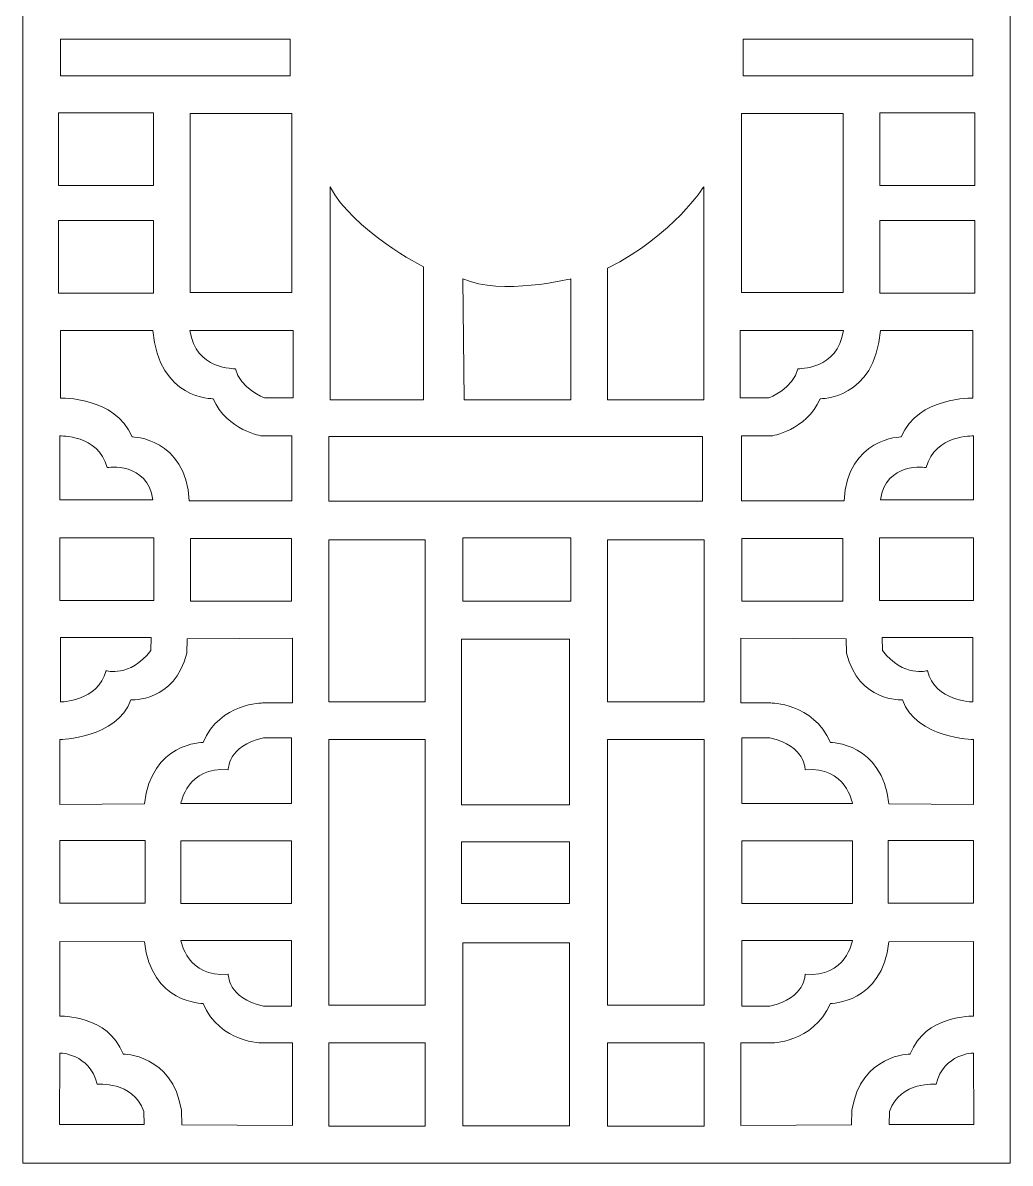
# Model space of a CAD drawing. Header units: centimetres. Extents: x -9.7 to 9.8, y -9.6 to 11.5.
# Drawn here: x 0.37 to 9.8, y -9.6 to 1.29 of the extents above; entities that cross this region are included whole.
import ezdxf

# ---------------------------------------------------------------- set-up
doc = ezdxf.new("R2010")
doc.units = ezdxf.units.CM
doc.header["$MEASUREMENT"] = 0
doc.layers.add('layer 1', color=7, linetype='Continuous')

msp = doc.modelspace()

# ---------------------------------------------------------------- linework, layer by layer
at = {"layer": 'layer 1', "color": 242, "lineweight": 9}
for points, knots in [([(0.36595, -9.60305), (0.36595, -9.60305), (0.36595, 11.51937), (0.36595, 11.51937), (0.36595, 11.51937), (0.36595, 11.51937), (9.7964, 11.51937), (9.7964, 11.51937), (9.7964, 11.51937), (9.7964, 11.51937), (9.7964, -9.60305), (9.7964, -9.60305), (9.7964, -9.60305), (9.7964, -9.60305), (0.36595, -9.60305), (0.36595, -9.60305)], [0, 0, 0, 0, 0.2, 0.2, 0.2, 0.2, 0.4, 0.4, 0.4, 0.4, 0.6, 0.6, 0.6, 0.6, 1, 1, 1, 1]), ([(0.7251, 0.78451), (0.7251, 0.78451), (0.7251, 1.1363), (0.7251, 1.1363), (0.7251, 1.1363), (0.7251, 1.1363), (2.91963, 1.1363), (2.91963, 1.1363), (2.91963, 1.1363), (2.91963, 1.1363), (2.91963, 0.78451), (2.91963, 0.78451), (2.91963, 0.78451), (2.91963, 0.78451), (0.7251, 0.78451), (0.7251, 0.78451)], [0, 0, 0, 0, 0.2, 0.2, 0.2, 0.2, 0.4, 0.4, 0.4, 0.4, 0.6, 0.6, 0.6, 0.6, 1, 1, 1, 1]), ([(9.44069, 0.78451), (9.44069, 0.78451), (9.44069, 1.1363), (9.44069, 1.1363), (9.44069, 1.1363), (9.44069, 1.1363), (7.24615, 1.1363), (7.24615, 1.1363), (7.24615, 1.1363), (7.24615, 1.1363), (7.24615, 0.78451), (7.24615, 0.78451), (7.24615, 0.78451), (7.24615, 0.78451), (9.44069, 0.78451), (9.44069, 0.78451)], [0, 0, 0, 0, 0.2, 0.2, 0.2, 0.2, 0.4, 0.4, 0.4, 0.4, 0.6, 0.6, 0.6, 0.6, 1, 1, 1, 1]), ([(0.70835, -0.2625), (0.70835, -0.2625), (0.70835, 0.43271), (0.70835, 0.43271), (0.70835, 0.43271), (0.70835, 0.43271), (1.61297, 0.43271), (1.61297, 0.43271), (1.61297, 0.43271), (1.61297, 0.43271), (1.61297, -0.2625), (1.61297, -0.2625), (1.61297, -0.2625), (1.61297, -0.2625), (0.70835, -0.2625), (0.70835, -0.2625)], [0, 0, 0, 0, 0.2, 0.2, 0.2, 0.2, 0.4, 0.4, 0.4, 0.4, 0.6, 0.6, 0.6, 0.6, 1, 1, 1, 1]), ([(1.96476, -1.28439), (1.96476, -1.28439), (1.96476, 0.42434), (1.96476, 0.42434), (1.96476, 0.42434), (1.96476, 0.42434), (2.93639, 0.42434), (2.93639, 0.42434), (2.93639, 0.42434), (2.93639, 0.42434), (2.93639, -1.28439), (2.93639, -1.28439), (2.93639, -1.28439), (2.93639, -1.28439), (1.96476, -1.28439), (1.96476, -1.28439)], [0, 0, 0, 0, 0.2, 0.2, 0.2, 0.2, 0.4, 0.4, 0.4, 0.4, 0.6, 0.6, 0.6, 0.6, 1, 1, 1, 1]), ([(8.20103, -1.28439), (8.20103, -1.28439), (8.20103, 0.42434), (8.20103, 0.42434), (8.20103, 0.42434), (8.20103, 0.42434), (7.2294, 0.42434), (7.2294, 0.42434), (7.2294, 0.42434), (7.2294, 0.42434), (7.2294, -1.28439), (7.2294, -1.28439), (7.2294, -1.28439), (7.2294, -1.28439), (8.20103, -1.28439), (8.20103, -1.28439)], [0, 0, 0, 0, 0.2, 0.2, 0.2, 0.2, 0.4, 0.4, 0.4, 0.4, 0.6, 0.6, 0.6, 0.6, 1, 1, 1, 1]), ([(9.45744, -0.2625), (9.45744, -0.2625), (9.45744, 0.43271), (9.45744, 0.43271), (9.45744, 0.43271), (9.45744, 0.43271), (8.55282, 0.43271), (8.55282, 0.43271), (8.55282, 0.43271), (8.55282, 0.43271), (8.55282, -0.2625), (8.55282, -0.2625), (8.55282, -0.2625), (8.55282, -0.2625), (9.45744, -0.2625), (9.45744, -0.2625)], [0, 0, 0, 0, 0.2, 0.2, 0.2, 0.2, 0.4, 0.4, 0.4, 0.4, 0.6, 0.6, 0.6, 0.6, 1, 1, 1, 1]), ([(3.30075, -2.31046), (3.30075, -2.31046), (4.19281, -2.31046), (4.19281, -2.31046), (4.19281, -2.31046), (4.19281, -2.31046), (4.19281, -1.04148), (4.19281, -1.04148), (4.19281, -1.04148), (4.19281, -1.04148), (3.51434, -0.68968), (3.30075, -0.27507), (3.30075, -0.27507), (3.30075, -0.27507), (3.30075, -2.31046), (3.30075, -2.31046)], [0, 0, 0, 0, 0.2, 0.2, 0.2, 0.2, 0.4, 0.4, 0.4, 0.4, 0.6, 0.6, 0.6, 0.6, 1, 1, 1, 1]), ([(5.95178, -2.31046), (5.95178, -2.31046), (6.86896, -2.31046), (6.86896, -2.31046), (6.86896, -2.31046), (6.86896, -2.31046), (6.86896, -0.27507), (6.86896, -0.27507), (6.86896, -0.27507), (6.86896, -0.27507), (6.59255, -0.72738), (5.95178, -1.05404), (5.95178, -1.05404), (5.95178, -1.05404), (5.95178, -2.31046), (5.95178, -2.31046)], [0, 0, 0, 0, 0.2, 0.2, 0.2, 0.2, 0.4, 0.4, 0.4, 0.4, 0.6, 0.6, 0.6, 0.6, 1, 1, 1, 1]), ([(0.70835, -1.29276), (0.70835, -1.29276), (0.70835, -0.59755), (0.70835, -0.59755), (0.70835, -0.59755), (0.70835, -0.59755), (1.61297, -0.59755), (1.61297, -0.59755), (1.61297, -0.59755), (1.61297, -0.59755), (1.61297, -1.29276), (1.61297, -1.29276), (1.61297, -1.29276), (1.61297, -1.29276), (0.70835, -1.29276), (0.70835, -1.29276)], [0, 0, 0, 0, 0.2, 0.2, 0.2, 0.2, 0.4, 0.4, 0.4, 0.4, 0.6, 0.6, 0.6, 0.6, 1, 1, 1, 1]), ([(9.45744, -1.29276), (9.45744, -1.29276), (9.45744, -0.59755), (9.45744, -0.59755), (9.45744, -0.59755), (9.45744, -0.59755), (8.55282, -0.59755), (8.55282, -0.59755), (8.55282, -0.59755), (8.55282, -0.59755), (8.55282, -1.29276), (8.55282, -1.29276), (8.55282, -1.29276), (8.55282, -1.29276), (9.45744, -1.29276), (9.45744, -1.29276)], [0, 0, 0, 0, 0.2, 0.2, 0.2, 0.2, 0.4, 0.4, 0.4, 0.4, 0.6, 0.6, 0.6, 0.6, 1, 1, 1, 1]), ([(4.5823, -2.31046), (4.5823, -2.31046), (5.59999, -2.31046), (5.59999, -2.31046), (5.59999, -2.31046), (5.59999, -2.31046), (5.59999, -1.15456), (5.59999, -1.15456), (5.59999, -1.15456), (5.59999, -1.15456), (4.93409, -1.31789), (4.56973, -1.15456), (4.56973, -1.15456), (4.56973, -1.15456), (4.5823, -2.31046), (4.5823, -2.31046)], [0, 0, 0, 0, 0.2, 0.2, 0.2, 0.2, 0.4, 0.4, 0.4, 0.4, 0.6, 0.6, 0.6, 0.6, 1, 1, 1, 1]), ([(1.95639, -3.2758), (1.95639, -3.2758), (2.93639, -3.2758), (2.93639, -3.2758), (2.93639, -3.2758), (2.93639, -3.2758), (2.93639, -2.65598), (2.93639, -2.65598), (2.93639, -2.65598), (2.93639, -2.65598), (2.65161, -2.65598), (2.65161, -2.65598), (2.65161, -2.65598), (2.65161, -2.65598), (2.31656, -2.60571), (2.18464, -2.29999), (2.18464, -2.29999), (2.18464, -2.29999), (1.66113, -2.31046), (1.60878, -1.64665), (1.60878, -1.64665), (1.60878, -1.64665), (0.7251, -1.64665), (0.7251, -1.64665), (0.7251, -1.64665), (0.7251, -1.64665), (0.7251, -2.29371), (0.7251, -2.29371), (0.7251, -2.29371), (0.7251, -2.29371), (1.2507, -2.27905), (1.40985, -2.66434), (1.40985, -2.66434), (1.40985, -2.66434), (1.92288, -2.67273), (1.95639, -3.2758)], [0, 0, 0, 0, 0.1, 0.1, 0.1, 0.1, 0.2, 0.2, 0.2, 0.2, 0.3, 0.3, 0.3, 0.3, 0.4, 0.4, 0.4, 0.4, 0.5, 0.5, 0.5, 0.5, 0.6, 0.6, 0.6, 0.6, 0.7, 0.7, 0.7, 0.7, 0.8, 0.8, 0.8, 0.8, 1, 1, 1, 1]), ([(2.94895, -2.29161), (2.94895, -2.29161), (2.67464, -2.29161), (2.67464, -2.29161), (2.67464, -2.29161), (2.67464, -2.29161), (2.44011, -2.20156), (2.39613, -2.01311), (2.39613, -2.01311), (2.39613, -2.01311), (2.01292, -2.02567), (1.96267, -1.64874), (1.96267, -1.64874), (1.96267, -1.64874), (2.94895, -1.64874), (2.94895, -1.64874), (2.94895, -1.64874), (2.94895, -1.64874), (2.94895, -2.29161), (2.94895, -2.29161)], [0, 0, 0, 0, 0.16666667, 0.16666667, 0.16666667, 0.16666667, 0.33333333, 0.33333333, 0.33333333, 0.33333333, 0.5, 0.5, 0.5, 0.5, 0.66666667, 0.66666667, 0.66666667, 0.66666667, 1, 1, 1, 1]), ([(7.21683, -2.29161), (7.21683, -2.29161), (7.49115, -2.29161), (7.49115, -2.29161), (7.49115, -2.29161), (7.49115, -2.29161), (7.72568, -2.20156), (7.76965, -2.01311), (7.76965, -2.01311), (7.76965, -2.01311), (8.15286, -2.02567), (8.20312, -1.64874), (8.20312, -1.64874), (8.20312, -1.64874), (7.21683, -1.64874), (7.21683, -1.64874), (7.21683, -1.64874), (7.21683, -1.64874), (7.21683, -2.29161), (7.21683, -2.29161)], [0, 0, 0, 0, 0.16666667, 0.16666667, 0.16666667, 0.16666667, 0.33333333, 0.33333333, 0.33333333, 0.33333333, 0.5, 0.5, 0.5, 0.5, 0.66666667, 0.66666667, 0.66666667, 0.66666667, 1, 1, 1, 1]), ([(8.2094, -3.2758), (8.2094, -3.2758), (7.2294, -3.2758), (7.2294, -3.2758), (7.2294, -3.2758), (7.2294, -3.2758), (7.2294, -2.65598), (7.2294, -2.65598), (7.2294, -2.65598), (7.2294, -2.65598), (7.51418, -2.65598), (7.51418, -2.65598), (7.51418, -2.65598), (7.51418, -2.65598), (7.84923, -2.60571), (7.98115, -2.29999), (7.98115, -2.29999), (7.98115, -2.29999), (8.50466, -2.31046), (8.55701, -1.64665), (8.55701, -1.64665), (8.55701, -1.64665), (9.44069, -1.64665), (9.44069, -1.64665), (9.44069, -1.64665), (9.44069, -1.64665), (9.44069, -2.29371), (9.44069, -2.29371), (9.44069, -2.29371), (9.44069, -2.29371), (8.91508, -2.27905), (8.75594, -2.66434), (8.75594, -2.66434), (8.75594, -2.66434), (8.2429, -2.67273), (8.2094, -3.2758)], [0, 0, 0, 0, 0.1, 0.1, 0.1, 0.1, 0.2, 0.2, 0.2, 0.2, 0.3, 0.3, 0.3, 0.3, 0.4, 0.4, 0.4, 0.4, 0.5, 0.5, 0.5, 0.5, 0.6, 0.6, 0.6, 0.6, 0.7, 0.7, 0.7, 0.7, 0.8, 0.8, 0.8, 0.8, 1, 1, 1, 1]), ([(1.60878, -3.26743), (1.60878, -3.26743), (0.71882, -3.26743), (0.71882, -3.26743), (0.71882, -3.26743), (0.71882, -3.26743), (0.71882, -2.65598), (0.71882, -2.65598), (0.71882, -2.65598), (0.71882, -2.65598), (1.08737, -2.63922), (1.17113, -2.95751), (1.17113, -2.95751), (1.17113, -2.95751), (1.55852, -2.89888), (1.60878, -3.26743)], [0, 0, 0, 0, 0.2, 0.2, 0.2, 0.2, 0.4, 0.4, 0.4, 0.4, 0.6, 0.6, 0.6, 0.6, 1, 1, 1, 1]), ([(3.28819, -3.2779), (3.28819, -3.2779), (3.28819, -2.66226), (3.28819, -2.66226), (3.28819, -2.66226), (3.28819, -2.66226), (6.8564, -2.66226), (6.8564, -2.66226), (6.8564, -2.66226), (6.8564, -2.66226), (6.8564, -3.2779), (6.8564, -3.2779), (6.8564, -3.2779), (6.8564, -3.2779), (3.28819, -3.2779), (3.28819, -3.2779)], [0, 0, 0, 0, 0.2, 0.2, 0.2, 0.2, 0.4, 0.4, 0.4, 0.4, 0.6, 0.6, 0.6, 0.6, 1, 1, 1, 1]), ([(8.55701, -3.26743), (8.55701, -3.26743), (9.44697, -3.26743), (9.44697, -3.26743), (9.44697, -3.26743), (9.44697, -3.26743), (9.44697, -2.65598), (9.44697, -2.65598), (9.44697, -2.65598), (9.44697, -2.65598), (9.07842, -2.63922), (8.99466, -2.95751), (8.99466, -2.95751), (8.99466, -2.95751), (8.60726, -2.89888), (8.55701, -3.26743)], [0, 0, 0, 0, 0.2, 0.2, 0.2, 0.2, 0.4, 0.4, 0.4, 0.4, 0.6, 0.6, 0.6, 0.6, 1, 1, 1, 1]), ([(0.72005, -4.22775), (0.72005, -4.22775), (0.72005, -3.62969), (0.72005, -3.62969), (0.72005, -3.62969), (0.72005, -3.62969), (1.61803, -3.62969), (1.61803, -3.62969), (1.61803, -3.62969), (1.61803, -3.62969), (1.61803, -4.22775), (1.61803, -4.22775), (1.61803, -4.22775), (1.61803, -4.22775), (0.72005, -4.22775), (0.72005, -4.22775)], [0, 0, 0, 0, 0.2, 0.2, 0.2, 0.2, 0.4, 0.4, 0.4, 0.4, 0.6, 0.6, 0.6, 0.6, 1, 1, 1, 1]), ([(1.96799, -4.23277), (1.96799, -4.23277), (1.96799, -3.63472), (1.96799, -3.63472), (1.96799, -3.63472), (1.96799, -3.63472), (2.93147, -3.63472), (2.93147, -3.63472), (2.93147, -3.63472), (2.93147, -3.63472), (2.93147, -4.23277), (2.93147, -4.23277), (2.93147, -4.23277), (2.93147, -4.23277), (1.96799, -4.23277), (1.96799, -4.23277)], [0, 0, 0, 0, 0.2, 0.2, 0.2, 0.2, 0.4, 0.4, 0.4, 0.4, 0.6, 0.6, 0.6, 0.6, 1, 1, 1, 1]), ([(3.28819, -5.19602), (3.28819, -5.19602), (3.28819, -3.64645), (3.28819, -3.64645), (3.28819, -3.64645), (3.28819, -3.64645), (4.20956, -3.64645), (4.20956, -3.64645), (4.20956, -3.64645), (4.20956, -3.64645), (4.20956, -5.19602), (4.20956, -5.19602), (4.20956, -5.19602), (4.20956, -5.19602), (3.28819, -5.19602), (3.28819, -5.19602)], [0, 0, 0, 0, 0.2, 0.2, 0.2, 0.2, 0.4, 0.4, 0.4, 0.4, 0.6, 0.6, 0.6, 0.6, 1, 1, 1, 1]), ([(4.56973, -4.23277), (4.56973, -4.23277), (4.56973, -3.62969), (4.56973, -3.62969), (4.56973, -3.62969), (4.56973, -3.62969), (5.59999, -3.62969), (5.59999, -3.62969), (5.59999, -3.62969), (5.59999, -3.62969), (5.59999, -4.23277), (5.59999, -4.23277), (5.59999, -4.23277), (5.59999, -4.23277), (4.56973, -4.23277), (4.56973, -4.23277)], [0, 0, 0, 0, 0.2, 0.2, 0.2, 0.2, 0.4, 0.4, 0.4, 0.4, 0.6, 0.6, 0.6, 0.6, 1, 1, 1, 1]), ([(5.95178, -5.19602), (5.95178, -5.19602), (5.95178, -3.64645), (5.95178, -3.64645), (5.95178, -3.64645), (5.95178, -3.64645), (6.87315, -3.64645), (6.87315, -3.64645), (6.87315, -3.64645), (6.87315, -3.64645), (6.87315, -5.19602), (6.87315, -5.19602), (6.87315, -5.19602), (6.87315, -5.19602), (5.95178, -5.19602), (5.95178, -5.19602)], [0, 0, 0, 0, 0.2, 0.2, 0.2, 0.2, 0.4, 0.4, 0.4, 0.4, 0.6, 0.6, 0.6, 0.6, 1, 1, 1, 1]), ([(8.1978, -4.23277), (8.1978, -4.23277), (8.1978, -3.63472), (8.1978, -3.63472), (8.1978, -3.63472), (8.1978, -3.63472), (7.23431, -3.63472), (7.23431, -3.63472), (7.23431, -3.63472), (7.23431, -3.63472), (7.23431, -4.23277), (7.23431, -4.23277), (7.23431, -4.23277), (7.23431, -4.23277), (8.1978, -4.23277), (8.1978, -4.23277)], [0, 0, 0, 0, 0.2, 0.2, 0.2, 0.2, 0.4, 0.4, 0.4, 0.4, 0.6, 0.6, 0.6, 0.6, 1, 1, 1, 1]), ([(9.44575, -4.22775), (9.44575, -4.22775), (9.44575, -3.62969), (9.44575, -3.62969), (9.44575, -3.62969), (9.44575, -3.62969), (8.54776, -3.62969), (8.54776, -3.62969), (8.54776, -3.62969), (8.54776, -3.62969), (8.54776, -4.22775), (8.54776, -4.22775), (8.54776, -4.22775), (8.54776, -4.22775), (9.44575, -4.22775), (9.44575, -4.22775)], [0, 0, 0, 0, 0.2, 0.2, 0.2, 0.2, 0.4, 0.4, 0.4, 0.4, 0.6, 0.6, 0.6, 0.6, 1, 1, 1, 1]), ([(0.72007, -6.17645), (0.72007, -6.17645), (1.52921, -6.17143), (1.52921, -6.17143), (1.52921, -6.17143), (1.58951, -5.58342), (2.08705, -5.58342), (2.08705, -5.58342), (2.08705, -5.58342), (2.2529, -5.20147), (2.65998, -5.20649), (2.65998, -5.20649), (2.65998, -5.20649), (2.65998, -5.20649), (2.94142, -5.20649), (2.94142, -5.20649), (2.94142, -5.20649), (2.94142, -5.20649), (2.94142, -4.58666), (2.94142, -4.58666), (2.94142, -4.58666), (2.94142, -4.58666), (1.93629, -4.59315), (1.93629, -4.59315), (1.93629, -4.59315), (1.93629, -4.59315), (1.93126, -4.73074), (1.93126, -4.73074), (1.93126, -4.73074), (1.82069, -5.20147), (1.39854, -5.17634), (1.39854, -5.17634), (1.39854, -5.17634), (1.26284, -5.54824), (0.72007, -5.55494), (0.72007, -5.55494), (0.72007, -5.55494), (0.72007, -5.55494), (0.72007, -6.17645), (0.72007, -6.17645)], [0, 0, 0, 0, 0.09090909, 0.09090909, 0.09090909, 0.09090909, 0.18181818, 0.18181818, 0.18181818, 0.18181818, 0.27272727, 0.27272727, 0.27272727, 0.27272727, 0.36363636, 0.36363636, 0.36363636, 0.36363636, 0.45454545, 0.45454545, 0.45454545, 0.45454545, 0.54545455, 0.54545455, 0.54545455, 0.54545455, 0.63636364, 0.63636364, 0.63636364, 0.63636364, 0.72727273, 0.72727273, 0.72727273, 0.72727273, 0.81818182, 0.81818182, 0.81818182, 0.81818182, 1, 1, 1, 1]), ([(0.7251, -4.58065), (0.7251, -4.58065), (0.7272, -5.19629), (0.7272, -5.19629), (0.7272, -5.19629), (0.7272, -5.19629), (1.08528, -5.19569), (1.16066, -4.89774), (1.16066, -4.89774), (1.16066, -4.89774), (1.38921, -4.96714), (1.58904, -4.70628), (1.58904, -4.70628), (1.58904, -4.70628), (1.59262, -4.58065), (1.59262, -4.58065), (1.59262, -4.58065), (1.59262, -4.58065), (0.7251, -4.58065), (0.7251, -4.58065)], [0, 0, 0, 0, 0.16666667, 0.16666667, 0.16666667, 0.16666667, 0.33333333, 0.33333333, 0.33333333, 0.33333333, 0.5, 0.5, 0.5, 0.5, 0.66666667, 0.66666667, 0.66666667, 0.66666667, 1, 1, 1, 1]), ([(4.55717, -6.18022), (4.55717, -6.18022), (4.55717, -4.59714), (4.55717, -4.59714), (4.55717, -4.59714), (4.55717, -4.59714), (5.58742, -4.59714), (5.58742, -4.59714), (5.58742, -4.59714), (5.58742, -4.59714), (5.58742, -6.18022), (5.58742, -6.18022), (5.58742, -6.18022), (5.58742, -6.18022), (4.55717, -6.18022), (4.55717, -6.18022)], [0, 0, 0, 0, 0.2, 0.2, 0.2, 0.2, 0.4, 0.4, 0.4, 0.4, 0.6, 0.6, 0.6, 0.6, 1, 1, 1, 1]), ([(9.44571, -6.17645), (9.44571, -6.17645), (8.63658, -6.17143), (8.63658, -6.17143), (8.63658, -6.17143), (8.57627, -5.58342), (8.07873, -5.58342), (8.07873, -5.58342), (8.07873, -5.58342), (7.91289, -5.20147), (7.50581, -5.20649), (7.50581, -5.20649), (7.50581, -5.20649), (7.50581, -5.20649), (7.22437, -5.20649), (7.22437, -5.20649), (7.22437, -5.20649), (7.22437, -5.20649), (7.22437, -4.58666), (7.22437, -4.58666), (7.22437, -4.58666), (7.22437, -4.58666), (8.2295, -4.59315), (8.2295, -4.59315), (8.2295, -4.59315), (8.2295, -4.59315), (8.23453, -4.73074), (8.23453, -4.73074), (8.23453, -4.73074), (8.34509, -5.20147), (8.76725, -5.17634), (8.76725, -5.17634), (8.76725, -5.17634), (8.90294, -5.54824), (9.44571, -5.55494), (9.44571, -5.55494), (9.44571, -5.55494), (9.44571, -5.55494), (9.44571, -6.17645), (9.44571, -6.17645)], [0, 0, 0, 0, 0.09090909, 0.09090909, 0.09090909, 0.09090909, 0.18181818, 0.18181818, 0.18181818, 0.18181818, 0.27272727, 0.27272727, 0.27272727, 0.27272727, 0.36363636, 0.36363636, 0.36363636, 0.36363636, 0.45454545, 0.45454545, 0.45454545, 0.45454545, 0.54545455, 0.54545455, 0.54545455, 0.54545455, 0.63636364, 0.63636364, 0.63636364, 0.63636364, 0.72727273, 0.72727273, 0.72727273, 0.72727273, 0.81818182, 0.81818182, 0.81818182, 0.81818182, 1, 1, 1, 1]), ([(9.44069, -4.58065), (9.44069, -4.58065), (9.4386, -5.19629), (9.4386, -5.19629), (9.4386, -5.19629), (9.4386, -5.19629), (9.08052, -5.19569), (9.00513, -4.89774), (9.00513, -4.89774), (9.00513, -4.89774), (8.77658, -4.96714), (8.57675, -4.70628), (8.57675, -4.70628), (8.57675, -4.70628), (8.57316, -4.58065), (8.57316, -4.58065), (8.57316, -4.58065), (8.57316, -4.58065), (9.44069, -4.58065), (9.44069, -4.58065)], [0, 0, 0, 0, 0.16666667, 0.16666667, 0.16666667, 0.16666667, 0.33333333, 0.33333333, 0.33333333, 0.33333333, 0.5, 0.5, 0.5, 0.5, 0.66666667, 0.66666667, 0.66666667, 0.66666667, 1, 1, 1, 1]), ([(2.93137, -5.53944), (2.93137, -5.53944), (2.93137, -6.16766), (2.93137, -6.16766), (2.93137, -6.16766), (2.93137, -6.16766), (1.87598, -6.16766), (1.87598, -6.16766), (1.87598, -6.16766), (1.87598, -6.16766), (1.93629, -5.80581), (2.32829, -5.84601), (2.32829, -5.84601), (2.32829, -5.84601), (2.31824, -5.61483), (2.665, -5.53944), (2.665, -5.53944), (2.665, -5.53944), (2.93137, -5.53944), (2.93137, -5.53944)], [0, 0, 0, 0, 0.16666667, 0.16666667, 0.16666667, 0.16666667, 0.33333333, 0.33333333, 0.33333333, 0.33333333, 0.5, 0.5, 0.5, 0.5, 0.66666667, 0.66666667, 0.66666667, 0.66666667, 1, 1, 1, 1]), ([(7.23442, -5.53944), (7.23442, -5.53944), (7.23442, -6.16766), (7.23442, -6.16766), (7.23442, -6.16766), (7.23442, -6.16766), (8.28981, -6.16766), (8.28981, -6.16766), (8.28981, -6.16766), (8.28981, -6.16766), (8.2295, -5.80581), (7.8375, -5.84601), (7.8375, -5.84601), (7.8375, -5.84601), (7.84755, -5.61483), (7.50078, -5.53944), (7.50078, -5.53944), (7.50078, -5.53944), (7.23442, -5.53944), (7.23442, -5.53944)], [0, 0, 0, 0, 0.16666667, 0.16666667, 0.16666667, 0.16666667, 0.33333333, 0.33333333, 0.33333333, 0.33333333, 0.5, 0.5, 0.5, 0.5, 0.66666667, 0.66666667, 0.66666667, 0.66666667, 1, 1, 1, 1]), ([(3.28819, -8.09415), (3.28819, -8.09415), (3.28819, -5.5562), (3.28819, -5.5562), (3.28819, -5.5562), (3.28819, -5.5562), (4.20956, -5.5562), (4.20956, -5.5562), (4.20956, -5.5562), (4.20956, -5.5562), (4.20956, -8.09415), (4.20956, -8.09415), (4.20956, -8.09415), (4.20956, -8.09415), (3.28819, -8.09415), (3.28819, -8.09415)], [0, 0, 0, 0, 0.2, 0.2, 0.2, 0.2, 0.4, 0.4, 0.4, 0.4, 0.6, 0.6, 0.6, 0.6, 1, 1, 1, 1]), ([(5.95178, -8.09415), (5.95178, -8.09415), (5.95178, -5.5562), (5.95178, -5.5562), (5.95178, -5.5562), (5.95178, -5.5562), (6.87315, -5.5562), (6.87315, -5.5562), (6.87315, -5.5562), (6.87315, -5.5562), (6.87315, -8.09415), (6.87315, -8.09415), (6.87315, -8.09415), (6.87315, -8.09415), (5.95178, -8.09415), (5.95178, -8.09415)], [0, 0, 0, 0, 0.2, 0.2, 0.2, 0.2, 0.4, 0.4, 0.4, 0.4, 0.6, 0.6, 0.6, 0.6, 1, 1, 1, 1]), ([(0.72007, -7.1175), (0.72007, -7.1175), (0.72007, -6.51945), (0.72007, -6.51945), (0.72007, -6.51945), (0.72007, -6.51945), (1.53423, -6.51945), (1.53423, -6.51945), (1.53423, -6.51945), (1.53423, -6.51945), (1.53423, -7.1175), (1.53423, -7.1175), (1.53423, -7.1175), (1.53423, -7.1175), (0.72007, -7.1175), (0.72007, -7.1175)], [0, 0, 0, 0, 0.2, 0.2, 0.2, 0.2, 0.4, 0.4, 0.4, 0.4, 0.6, 0.6, 0.6, 0.6, 1, 1, 1, 1]), ([(1.87588, -7.12253), (1.87588, -7.12253), (1.87588, -6.52447), (1.87588, -6.52447), (1.87588, -6.52447), (1.87588, -6.52447), (2.93146, -6.52447), (2.93146, -6.52447), (2.93146, -6.52447), (2.93146, -6.52447), (2.93146, -7.12253), (2.93146, -7.12253), (2.93146, -7.12253), (2.93146, -7.12253), (1.87588, -7.12253), (1.87588, -7.12253)], [0, 0, 0, 0, 0.2, 0.2, 0.2, 0.2, 0.4, 0.4, 0.4, 0.4, 0.6, 0.6, 0.6, 0.6, 1, 1, 1, 1]), ([(4.55717, -7.12253), (4.55717, -7.12253), (4.55717, -6.53201), (4.55717, -6.53201), (4.55717, -6.53201), (4.55717, -6.53201), (5.58742, -6.53201), (5.58742, -6.53201), (5.58742, -6.53201), (5.58742, -6.53201), (5.58742, -7.12253), (5.58742, -7.12253), (5.58742, -7.12253), (5.58742, -7.12253), (4.55717, -7.12253), (4.55717, -7.12253)], [0, 0, 0, 0, 0.2, 0.2, 0.2, 0.2, 0.4, 0.4, 0.4, 0.4, 0.6, 0.6, 0.6, 0.6, 1, 1, 1, 1]), ([(8.2899, -7.12253), (8.2899, -7.12253), (8.2899, -6.52447), (8.2899, -6.52447), (8.2899, -6.52447), (8.2899, -6.52447), (7.23433, -6.52447), (7.23433, -6.52447), (7.23433, -6.52447), (7.23433, -6.52447), (7.23433, -7.12253), (7.23433, -7.12253), (7.23433, -7.12253), (7.23433, -7.12253), (8.2899, -7.12253), (8.2899, -7.12253)], [0, 0, 0, 0, 0.2, 0.2, 0.2, 0.2, 0.4, 0.4, 0.4, 0.4, 0.6, 0.6, 0.6, 0.6, 1, 1, 1, 1]), ([(9.44571, -7.1175), (9.44571, -7.1175), (9.44571, -6.51945), (9.44571, -6.51945), (9.44571, -6.51945), (9.44571, -6.51945), (8.63155, -6.51945), (8.63155, -6.51945), (8.63155, -6.51945), (8.63155, -6.51945), (8.63155, -7.1175), (8.63155, -7.1175), (8.63155, -7.1175), (8.63155, -7.1175), (9.44571, -7.1175), (9.44571, -7.1175)], [0, 0, 0, 0, 0.2, 0.2, 0.2, 0.2, 0.4, 0.4, 0.4, 0.4, 0.6, 0.6, 0.6, 0.6, 1, 1, 1, 1]), ([(0.72007, -7.48438), (0.72007, -7.48438), (1.52921, -7.4894), (1.52921, -7.4894), (1.52921, -7.4894), (1.58951, -8.07741), (2.08705, -8.07741), (2.08705, -8.07741), (2.08705, -8.07741), (2.2529, -8.45936), (2.65998, -8.45433), (2.65998, -8.45433), (2.65998, -8.45433), (2.65998, -8.45433), (2.94142, -8.45433), (2.94142, -8.45433), (2.94142, -8.45433), (2.94142, -8.45433), (2.94142, -9.24168), (2.94142, -9.24168), (2.94142, -9.24168), (2.94142, -9.24168), (1.88603, -9.23519), (1.88603, -9.23519), (1.88603, -9.23519), (1.88603, -9.23519), (1.881, -9.09762), (1.881, -9.09762), (1.881, -9.09762), (1.79557, -8.55987), (1.32316, -8.55987), (1.32316, -8.55987), (1.32316, -8.55987), (1.18746, -8.18797), (0.72007, -8.19802), (0.72007, -8.19802), (0.72007, -8.19802), (0.72007, -8.19802), (0.72007, -7.48438), (0.72007, -7.48438)], [0, 0, 0, 0, 0.09090909, 0.09090909, 0.09090909, 0.09090909, 0.18181818, 0.18181818, 0.18181818, 0.18181818, 0.27272727, 0.27272727, 0.27272727, 0.27272727, 0.36363636, 0.36363636, 0.36363636, 0.36363636, 0.45454545, 0.45454545, 0.45454545, 0.45454545, 0.54545455, 0.54545455, 0.54545455, 0.54545455, 0.63636364, 0.63636364, 0.63636364, 0.63636364, 0.72727273, 0.72727273, 0.72727273, 0.72727273, 0.81818182, 0.81818182, 0.81818182, 0.81818182, 1, 1, 1, 1]), ([(2.93137, -8.10254), (2.93137, -8.10254), (2.93137, -7.47433), (2.93137, -7.47433), (2.93137, -7.47433), (2.93137, -7.47433), (1.87598, -7.47433), (1.87598, -7.47433), (1.87598, -7.47433), (1.87598, -7.47433), (1.93629, -7.83617), (2.32829, -7.79597), (2.32829, -7.79597), (2.32829, -7.79597), (2.31824, -8.02715), (2.665, -8.10254), (2.665, -8.10254), (2.665, -8.10254), (2.93137, -8.10254), (2.93137, -8.10254)], [0, 0, 0, 0, 0.16666667, 0.16666667, 0.16666667, 0.16666667, 0.33333333, 0.33333333, 0.33333333, 0.33333333, 0.5, 0.5, 0.5, 0.5, 0.66666667, 0.66666667, 0.66666667, 0.66666667, 1, 1, 1, 1]), ([(4.56973, -9.24587), (4.56973, -9.24587), (4.56973, -7.49945), (4.56973, -7.49945), (4.56973, -7.49945), (4.56973, -7.49945), (5.58742, -7.49945), (5.58742, -7.49945), (5.58742, -7.49945), (5.58742, -7.49945), (5.58742, -9.24587), (5.58742, -9.24587), (5.58742, -9.24587), (5.58742, -9.24587), (4.56973, -9.24587), (4.56973, -9.24587)], [0, 0, 0, 0, 0.2, 0.2, 0.2, 0.2, 0.4, 0.4, 0.4, 0.4, 0.6, 0.6, 0.6, 0.6, 1, 1, 1, 1]), ([(9.44571, -7.48438), (9.44571, -7.48438), (8.63658, -7.4894), (8.63658, -7.4894), (8.63658, -7.4894), (8.57627, -8.07741), (8.07873, -8.07741), (8.07873, -8.07741), (8.07873, -8.07741), (7.91289, -8.45936), (7.50581, -8.45433), (7.50581, -8.45433), (7.50581, -8.45433), (7.50581, -8.45433), (7.22437, -8.45433), (7.22437, -8.45433), (7.22437, -8.45433), (7.22437, -8.45433), (7.22437, -9.24168), (7.22437, -9.24168), (7.22437, -9.24168), (7.22437, -9.24168), (8.27976, -9.23519), (8.27976, -9.23519), (8.27976, -9.23519), (8.27976, -9.23519), (8.28479, -9.09762), (8.28479, -9.09762), (8.28479, -9.09762), (8.37022, -8.55987), (8.84263, -8.55987), (8.84263, -8.55987), (8.84263, -8.55987), (8.97832, -8.18797), (9.44571, -8.19802), (9.44571, -8.19802), (9.44571, -8.19802), (9.44571, -8.19802), (9.44571, -7.48438), (9.44571, -7.48438)], [0, 0, 0, 0, 0.09090909, 0.09090909, 0.09090909, 0.09090909, 0.18181818, 0.18181818, 0.18181818, 0.18181818, 0.27272727, 0.27272727, 0.27272727, 0.27272727, 0.36363636, 0.36363636, 0.36363636, 0.36363636, 0.45454545, 0.45454545, 0.45454545, 0.45454545, 0.54545455, 0.54545455, 0.54545455, 0.54545455, 0.63636364, 0.63636364, 0.63636364, 0.63636364, 0.72727273, 0.72727273, 0.72727273, 0.72727273, 0.81818182, 0.81818182, 0.81818182, 0.81818182, 1, 1, 1, 1]), ([(7.23442, -8.10254), (7.23442, -8.10254), (7.23442, -7.47433), (7.23442, -7.47433), (7.23442, -7.47433), (7.23442, -7.47433), (8.28981, -7.47433), (8.28981, -7.47433), (8.28981, -7.47433), (8.28981, -7.47433), (8.2295, -7.83617), (7.8375, -7.79597), (7.8375, -7.79597), (7.8375, -7.79597), (7.84755, -8.02715), (7.50078, -8.10254), (7.50078, -8.10254), (7.50078, -8.10254), (7.23442, -8.10254), (7.23442, -8.10254)], [0, 0, 0, 0, 0.16666667, 0.16666667, 0.16666667, 0.16666667, 0.33333333, 0.33333333, 0.33333333, 0.33333333, 0.5, 0.5, 0.5, 0.5, 0.66666667, 0.66666667, 0.66666667, 0.66666667, 1, 1, 1, 1]), ([(3.28819, -9.25006), (3.28819, -9.25006), (3.28819, -8.45433), (3.28819, -8.45433), (3.28819, -8.45433), (3.28819, -8.45433), (4.20956, -8.45433), (4.20956, -8.45433), (4.20956, -8.45433), (4.20956, -8.45433), (4.20956, -9.25006), (4.20956, -9.25006), (4.20956, -9.25006), (4.20956, -9.25006), (3.28819, -9.25006), (3.28819, -9.25006)], [0, 0, 0, 0, 0.2, 0.2, 0.2, 0.2, 0.4, 0.4, 0.4, 0.4, 0.6, 0.6, 0.6, 0.6, 1, 1, 1, 1]), ([(5.95178, -9.25006), (5.95178, -9.25006), (5.95178, -8.45433), (5.95178, -8.45433), (5.95178, -8.45433), (5.95178, -8.45433), (6.87315, -8.45433), (6.87315, -8.45433), (6.87315, -8.45433), (6.87315, -8.45433), (6.87315, -9.25006), (6.87315, -9.25006), (6.87315, -9.25006), (6.87315, -9.25006), (5.95178, -9.25006), (5.95178, -9.25006)], [0, 0, 0, 0, 0.2, 0.2, 0.2, 0.2, 0.4, 0.4, 0.4, 0.4, 0.6, 0.6, 0.6, 0.6, 1, 1, 1, 1]), ([(0.71673, -9.23331), (0.71673, -9.23331), (0.71882, -8.55065), (0.71882, -8.55065), (0.71882, -8.55065), (0.71882, -8.55065), (1.00151, -8.55125), (1.0769, -8.8492), (1.0769, -8.8492), (1.0769, -8.8492), (1.41434, -8.8133), (1.52203, -9.10767), (1.52203, -9.10767), (1.52203, -9.10767), (1.52562, -9.23331), (1.52562, -9.23331), (1.52562, -9.23331), (1.52562, -9.23331), (0.71673, -9.23331), (0.71673, -9.23331)], [0, 0, 0, 0, 0.16666667, 0.16666667, 0.16666667, 0.16666667, 0.33333333, 0.33333333, 0.33333333, 0.33333333, 0.5, 0.5, 0.5, 0.5, 0.66666667, 0.66666667, 0.66666667, 0.66666667, 1, 1, 1, 1]), ([(9.44906, -9.23331), (9.44906, -9.23331), (9.44697, -8.55065), (9.44697, -8.55065), (9.44697, -8.55065), (9.44697, -8.55065), (9.16427, -8.55125), (9.08889, -8.8492), (9.08889, -8.8492), (9.08889, -8.8492), (8.75146, -8.8133), (8.64376, -9.10767), (8.64376, -9.10767), (8.64376, -9.10767), (8.64017, -9.23331), (8.64017, -9.23331), (8.64017, -9.23331), (8.64017, -9.23331), (9.44906, -9.23331), (9.44906, -9.23331)], [0, 0, 0, 0, 0.16666667, 0.16666667, 0.16666667, 0.16666667, 0.33333333, 0.33333333, 0.33333333, 0.33333333, 0.5, 0.5, 0.5, 0.5, 0.66666667, 0.66666667, 0.66666667, 0.66666667, 1, 1, 1, 1])]:
    msp.add_open_spline(points, degree=3, knots=knots, dxfattribs=at)

doc.saveas('drawing.dxf')
